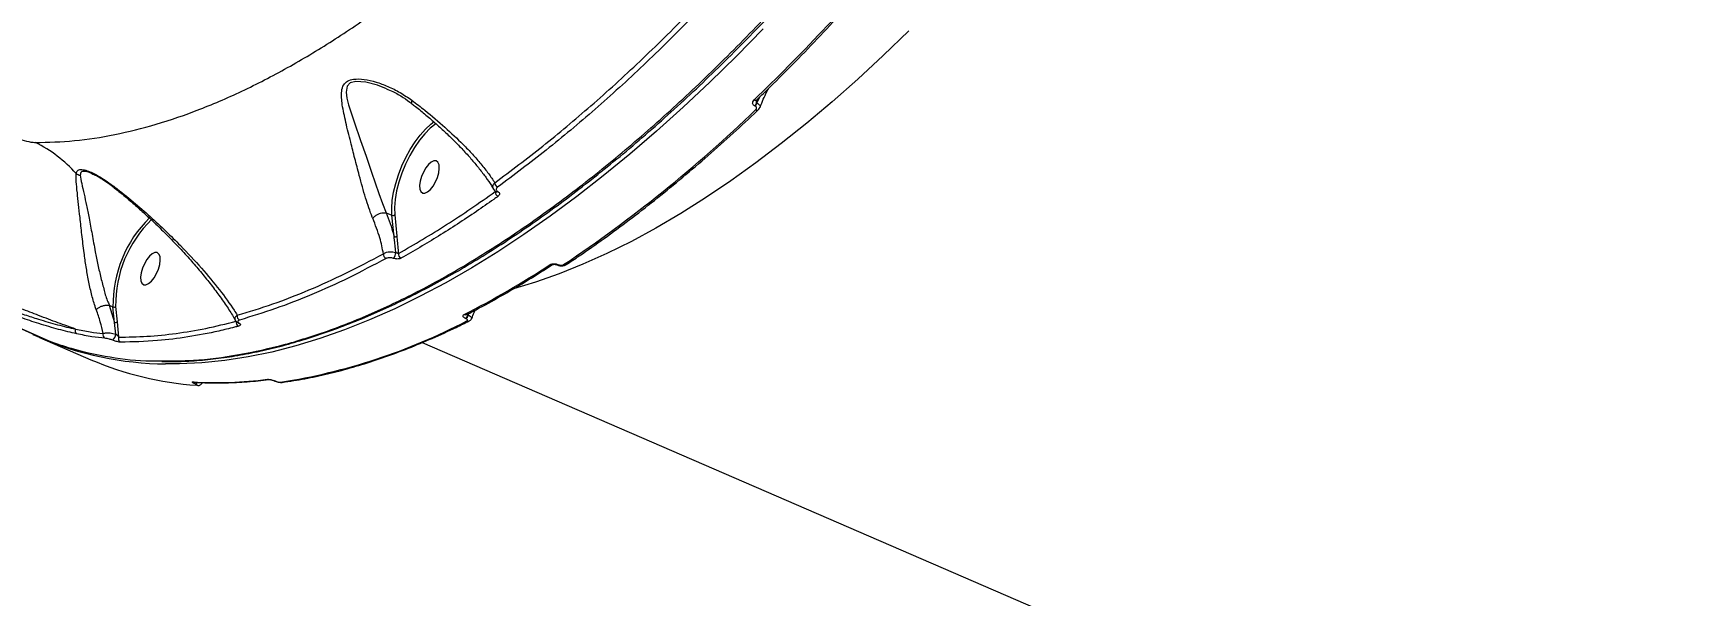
# Model space of a CAD drawing. Header units: millimetres. Extents: x -6523 to 7556, y -5559 to 6101.
# Drawn here: x 1712.4 to 2136.1, y -2304.3 to -2159.2 of the extents above; entities that cross this region are included whole.
import ezdxf

# ---------------------------------------------------------------- set-up
doc = ezdxf.new("R2010")
doc.units = ezdxf.units.MM
for name, color, linetype in [('DIKOM_ОБЪЕКТ', 7, 'Continuous'), ('DIKOM_РАЗМЕР_ЗОНА', 7, 'Continuous'), ('DIKOM_РАЗМЕР_ОБЪЕКТА', 7, 'Continuous')]:
    doc.layers.add(name, color=color, linetype=linetype)
doc.styles.add('style1', font='arial.ttf', dxfattribs={"width": 0.8})
doc.dimstyles.new('1-50', dxfattribs={"dimtxt": 300, "dimasz": 200, "dimexe": 100, "dimexo": 0, "dimgap": 100, "dimtad": 1, "dimtxsty": 'style1', "dimcen": 200, "dimclrd": 7, "dimclre": 7, "dimclrt": 7, "dimadec": 1, "dimazin": 2, "dimtfac": 1, "dimtmove": 0, "dimatfit": 2, "dimfxl": 0, "dimlwd": 25, "dimlwe": 18, "dimarcsym": 0})

# ---------------------------------------------------------------- blocks, each defined once
blk = doc.blocks.new('*D10')
at = {"layer": 'Defpoints', "color": 0, "transparency": 16777216}
for p in [(-1823.23, 4314.24), (3842.01, -3170.82), (6537.88, -3170.82)]:
    blk.add_point(p, dxfattribs=at)
at = {"layer": 'DIKOM_РАЗМЕР_ОБЪЕКТА', "color": 7, "lineweight": 18, "transparency": 16777216}
for p, q in [((-1823.23, 4314.24), (6637.88, 4314.24)), ((3842.01, -3170.82), (6637.88, -3170.82))]:
    blk.add_line(p, q, dxfattribs=at)
at = {"layer": 'DIKOM_РАЗМЕР_ОБЪЕКТА', "color": 7, "lineweight": 25, "transparency": 16777216}
blk.add_line((6537.88, 3914.24), (6537.88, -2770.82), dxfattribs=at)
at = {"layer": 'DIKOM_РАЗМЕР_ОБЪЕКТА', "color": 7, "transparency": 16777216}
for points in [[(6471.22, 3914.24), (6604.55, 3914.24), (6537.88, 4314.24)], [(6471.22, -2770.82), (6604.55, -2770.82), (6537.88, -3170.82)]]:
    blk.add_solid(points, dxfattribs=at)
at = {"layer": 'DIKOM_РАЗМЕР_ОБЪЕКТА', "color": 7, "transparency": 16777216, "insert": (6304.71, 207.11), "char_height": 300, "attachment_point": 5, "rotation": 90, "style": 'style1'}
blk.add_mtext('7500', dxfattribs=at)
blk = doc.blocks.new('*D11')
at = {"layer": 'Defpoints', "color": 0, "transparency": 16777216}
for p in [(-5022.71, -299.32), (4115.33, -1753.09), (4115.33, -4391.39)]:
    blk.add_point(p, dxfattribs=at)
at = {"layer": 'DIKOM_РАЗМЕР_ОБЪЕКТА', "color": 7, "lineweight": 18, "transparency": 16777216}
for p, q in [((-5022.71, -299.32), (-5022.71, -4491.39)), ((4115.33, -1753.09), (4115.33, -4491.39))]:
    blk.add_line(p, q, dxfattribs=at)
at = {"layer": 'DIKOM_РАЗМЕР_ОБЪЕКТА', "color": 7, "lineweight": 25, "transparency": 16777216}
blk.add_line((-4622.71, -4391.39), (3715.33, -4391.39), dxfattribs=at)
at = {"layer": 'DIKOM_РАЗМЕР_ОБЪЕКТА', "color": 7, "transparency": 16777216}
for points in [[(-4622.71, -4324.73), (-4622.71, -4458.06), (-5022.71, -4391.39)], [(3715.33, -4324.73), (3715.33, -4458.06), (4115.33, -4391.39)]]:
    blk.add_solid(points, dxfattribs=at)
at = {"layer": 'DIKOM_РАЗМЕР_ОБЪЕКТА', "color": 7, "transparency": 16777216, "insert": (-175.12, -4158.22), "char_height": 300, "attachment_point": 5, "style": 'style1'}
blk.add_mtext('9150', dxfattribs=at)
blk = doc.blocks.new('*D12')
at = {"layer": 'Defpoints', "color": 0, "transparency": 16777216}
for p in [(-6522.71, -395.62), (6102.86, -1877.31), (6102.86, -5458.89)]:
    blk.add_point(p, dxfattribs=at)
at = {"layer": 'DIKOM_РАЗМЕР_ЗОНА', "color": 7, "lineweight": 18, "transparency": 16777216}
for p, q in [((-6522.71, -395.62), (-6522.71, -5558.89)), ((6102.86, -1877.31), (6102.86, -5558.89))]:
    blk.add_line(p, q, dxfattribs=at)
at = {"layer": 'DIKOM_РАЗМЕР_ЗОНА', "color": 7, "lineweight": 25, "transparency": 16777216}
blk.add_line((-6122.71, -5458.89), (5702.86, -5458.89), dxfattribs=at)
at = {"layer": 'DIKOM_РАЗМЕР_ЗОНА', "color": 7, "transparency": 16777216}
for points in [[(-6122.71, -5392.23), (-6122.71, -5525.56), (-6522.71, -5458.89)], [(5702.86, -5392.23), (5702.86, -5525.56), (6102.86, -5458.89)]]:
    blk.add_solid(points, dxfattribs=at)
at = {"layer": 'DIKOM_РАЗМЕР_ЗОНА', "color": 7, "transparency": 16777216, "insert": (78.38, -5225.72), "char_height": 300, "attachment_point": 5, "style": 'style1'}
blk.add_mtext('12600', dxfattribs=at)
blk = doc.blocks.new('*D13')
at = {"layer": 'Defpoints', "color": 0, "transparency": 16777216}
for p in [(-2358.18, 6101.03), (4341.71, -4605.15), (7455.88, -4605.15)]:
    blk.add_point(p, dxfattribs=at)
at = {"layer": 'DIKOM_РАЗМЕР_ЗОНА', "color": 7, "lineweight": 18, "transparency": 16777216}
for p, q in [((-2358.18, 6101.03), (7555.88, 6101.03)), ((4341.71, -4605.15), (7555.88, -4605.15))]:
    blk.add_line(p, q, dxfattribs=at)
at = {"layer": 'DIKOM_РАЗМЕР_ЗОНА', "color": 7, "lineweight": 25, "transparency": 16777216}
blk.add_line((7455.88, 5701.03), (7455.88, -4205.15), dxfattribs=at)
at = {"layer": 'DIKOM_РАЗМЕР_ЗОНА', "color": 7, "transparency": 16777216}
for points in [[(7389.22, 5701.03), (7522.55, 5701.03), (7455.88, 6101.03)], [(7389.22, -4205.15), (7522.55, -4205.15), (7455.88, -4605.15)]]:
    blk.add_solid(points, dxfattribs=at)
at = {"layer": 'DIKOM_РАЗМЕР_ЗОНА', "color": 7, "transparency": 16777216, "insert": (7222.71, 375.61), "char_height": 300, "attachment_point": 5, "rotation": 90, "style": 'style1'}
blk.add_mtext('10700', dxfattribs=at)

msp = doc.modelspace()

# ---------------------------------------------------------------- linework, layer by layer
at = {"layer": 'DIKOM_ОБЪЕКТ', "color": 7, "linetype": 'Continuous', "lineweight": 15}
for p, q in [((1899.403, -2176.095), (1898.993, -2177.286)), ((1898.993, -2177.286), (1899.079, -2177.322)), ((1899.079, -2177.322), (1899.843, -2175.668)), ((1898.626, -2178.074), (1898.541, -2178.037)), ((1831.609, -2200.159), (1831.421, -2199.81)), ((1803.506, -2205.612), (1803.509, -2205.613)), ((1803.509, -2205.613), (1804.981, -2206.25)), ((1805.527, -2211.785), (1804.981, -2206.25)), ((1805.674, -2206.122), (1806.22, -2211.657)), ((1847.523, -2219.04), (1847.569, -2219.06)), ((1847.812, -2218.983), (1847.858, -2219.002)), ((1732.077, -2229.488), (1732.08, -2229.489)), ((1732.08, -2229.489), (1733.044, -2229.907)), ((1732.08, -2229.489), (1733.436, -2233.88)), ((1733.436, -2233.88), (1733.044, -2229.907)), ((1733.736, -2229.778), (1734.129, -2233.752)), ((1824.709, -2231.623), (1824.587, -2231.98)), ((1824.587, -2231.98), (1824.653, -2232.009)), ((1824.653, -2232.009), (1824.902, -2231.523)), ((1712.397, -2236.977), (1715.679, -2238.375)), ((1733.776, -2236.923), (1733.436, -2233.88)), ((1734.129, -2233.752), (1734.498, -2237.705)), ((1765.325, -2234.028), (1765.311, -2234.02)), ((1824.022, -2232.894), (1823.956, -2232.866)), ((1714.095, -2237.771), (1727.349, -2243.512)), ((1716.5, -2238.683), (1716.542, -2238.7)), ((1812.751, -2239.087), (2081.643, -2355.538)), ((1753.944, -2249.333), (1753.945, -2249.333)), ((1774.741, -2248.998), (1774.807, -2249.027)), ((1774.856, -2249.012), (1774.922, -2249.041)), ((1754.268, -2249.779), (1754.222, -2249.76))]:
    msp.add_line(p, q, dxfattribs=at)
at = {"layer": 'DIKOM_ОБЪЕКТ', "color": 7, "linetype": 'Continuous', "lineweight": 15, "flags": 128}
for points in [[(1898.353, -2176.495), (1901.664, -2173.282), (1904.972, -2170.007), (1908.279, -2166.672), (1911.582, -2163.276), (1914.881, -2159.82), (1918.176, -2156.305), (1921.465, -2152.732), (1924.749, -2149.101)], [(1900.709, -2158.171), (1893.842, -2165.171), (1886.964, -2171.907), (1880.082, -2178.374), (1873.2, -2184.567), (1866.325, -2190.48), (1859.462, -2196.107), (1852.617, -2201.446), (1845.796, -2206.49), (1839.005, -2211.237), (1832.249, -2215.68), (1825.534, -2219.818), (1818.867, -2223.647), (1812.251, -2227.162), (1805.693, -2230.362), (1799.199, -2233.244), (1792.773, -2235.805), (1786.422, -2238.043), (1780.151, -2239.956), (1773.965, -2241.542), (1767.868, -2242.801), (1761.867, -2243.731), (1755.966, -2244.331), (1750.171, -2244.602), (1746.615, -2244.603)], [(1938.212, -2158.686), (1931.636, -2165.059), (1925.057, -2171.159), (1918.48, -2176.982), (1911.912, -2182.523), (1905.359, -2187.774), (1898.827, -2192.733), (1892.323, -2197.394), (1885.851, -2201.753), (1879.419, -2205.806), (1873.032, -2209.549), (1866.696, -2212.978), (1860.417, -2216.091), (1854.201, -2218.885), (1848.054, -2221.356), (1841.981, -2223.503), (1836.325, -2225.23)], [(1803.541, -2173.608), (1801.219, -2172.682), (1798.252, -2171.895), (1795.626, -2171.714), (1794.243, -2172.099), (1793.43, -2172.952), (1793.16, -2174.476), (1793.356, -2176.076), (1793.783, -2177.785), (1795.203, -2182.183), (1796.902, -2186.977), (1798.286, -2190.966), (1799.698, -2195.113), (1800.639, -2197.89), (1801.589, -2200.634), (1802.535, -2203.22), (1803.506, -2205.611), (1803.506, -2205.612), (1803.506, -2205.612)], [(1804.981, -2206.25), (1804.921, -2204.426), (1805.062, -2202.423), (1805.403, -2200.286), (1805.936, -2198.059), (1806.648, -2195.793), (1807.525, -2193.534), (1808.547, -2191.333), (1809.693, -2189.238), (1810.937, -2187.294), (1812.253, -2185.542), (1813.612, -2184.022), (1814.984, -2182.766), (1815.884, -2182.093)], [(1816.371, -2182.617), (1816.253, -2182.695), (1814.856, -2183.793), (1813.454, -2185.195), (1812.081, -2186.867), (1810.769, -2188.769), (1809.552, -2190.854), (1808.457, -2193.073), (1807.512, -2195.371), (1806.739, -2197.693), (1806.157, -2199.984), (1805.781, -2202.187), (1805.618, -2204.249), (1805.674, -2206.122)], [(1816.396, -2192.226), (1815.806, -2192.198), (1815.122, -2192.509), (1814.399, -2193.132), (1813.697, -2194.018), (1813.071, -2195.095), (1812.573, -2196.275), (1812.243, -2197.462), (1812.108, -2198.562), (1812.178, -2199.483), (1812.449, -2200.153), (1812.897, -2200.516), (1813.487, -2200.543), (1814.171, -2200.233), (1814.894, -2199.609), (1815.596, -2198.724), (1816.222, -2197.647), (1816.72, -2196.467), (1817.05, -2195.28), (1817.185, -2194.18), (1817.114, -2193.259), (1816.844, -2192.589), (1816.396, -2192.226)], [(1744.459, -2215.882), (1743.868, -2215.855), (1743.184, -2216.166), (1742.462, -2216.789), (1741.759, -2217.675), (1741.134, -2218.752), (1740.636, -2219.931), (1740.306, -2221.119), (1740.171, -2222.218), (1740.241, -2223.14), (1740.512, -2223.81), (1740.96, -2224.173), (1741.55, -2224.2), (1742.234, -2223.89), (1742.957, -2223.266), (1743.659, -2222.38), (1744.285, -2221.304), (1744.783, -2220.124), (1745.113, -2218.936), (1745.248, -2217.837), (1745.177, -2216.915), (1744.907, -2216.246), (1744.459, -2215.882)], [(1715.679, -2238.375), (1698.382, -2230.665)], [(1699.203, -2230.974), (1716.5, -2238.683)], [(1715.807, -2238.382), (1715.767, -2238.387), (1715.679, -2238.375)], [(1715.712, -2238.388), (1715.867, -2238.433), (1715.958, -2238.448)], [(1753.942, -2249.333), (1753.84, -2249.32), (1753.673, -2249.268)], [(1774.739, -2248.997), (1774.783, -2249.011), (1774.856, -2249.012)], [(1774.81, -2249.028), (1774.849, -2249.039), (1774.922, -2249.041)], [(1754.903, -2250.17), (1754.797, -2250.156), (1754.638, -2250.106)]]:
    msp.add_lwpolyline(points, dxfattribs=at)
at = {"layer": 'DIKOM_ОБЪЕКТ', "color": 7, "linetype": 'Continuous', "lineweight": 15}
for centre, radius, start, end in [((1898.662, -2175.948), 0.628, 240.54324, 306.09523), ((1897.146, -2176.686), 1.942, 315.91897, 342.00922), ((1897.227, -2176.72), 1.947, 315.95299, 341.9752), ((1647.492, -1918.296), 362.11, 303.85947, 313.93695), ((1899.057, -2178.532), 0.606, 239.2175, 307.4989), ((1697.217, -2219.119), 35.391, 41.92631, 63.4016), ((1725.113, -2193.351), 2.636, 233.57081, 259.32357), ((1832.762, -2197.837), 1.274, 180.04058, 245.08839), ((1832.868, -2200.213), 1.26, 177.55426, 245.24121), ((1832.053, -2199.786), 0.437, 245.28291, 301.66755), ((1764.606, -2229.42), 31.566, 134.55316, 180.88391), ((1805.229, -2205.659), 0.642, 247.17846, 313.79885), ((1764.19, -2229.258), 30.458, 134.05389, 180.97984), ((1805.776, -2211.194), 0.641, 247.16318, 313.81413), ((1803.966, -2216.314), 1.199, 174.35143, 244.19276), ((1803.348, -2215.727), 2.625, 321.15794, 357.66774), ((1807.824, -2216.267), 1.199, 172.60665, 244.39877), ((1711.815, -2014.412), 244.518, 297.19655, 303.21038), ((1846.048, -2218.378), 0.686, 243.4538, 300.62514), ((1847.615, -2218.745), 0.308, 252.29237, 309.6946), ((1847.66, -2218.764), 0.309, 252.84264, 309.74086), ((1849.551, -2218.379), 0.688, 243.52346, 300.75098), ((1733.292, -2229.315), 0.641, 247.17503, 313.80227), ((1766.189, -2232.288), 1.113, 167.48616, 243.18432), ((1823.878, -2231.247), 0.719, 244.68157, 295.62778), ((1823.036, -2231.543), 1.611, 304.82074, 344.27327), ((1823.104, -2231.573), 1.609, 304.78896, 344.29048), ((1724.317, -2236.029), 1.021, 156.25655, 232.47338), ((1731.467, -2237.072), 1.035, 160.66701, 240.57012), ((1731.413, -2236.747), 2.369, 312.15445, 355.75684), ((1733.685, -2233.288), 0.642, 247.22376, 313.75354), ((1765.896, -2233.883), 1.109, 164.97861, 243.19818), ((1765.495, -2233.683), 0.384, 243.70281, 277.21029), ((1752.185, -2095.246), 155.943, 278.87151, 297.53544), ((1824.584, -2232.868), 0.724, 244.88884, 295.42051), ((1747.471, -2159.71), 84.897, 246.85009, 269.42214), ((1716.889, -2237.762), 1, 246.53088, 249.70003), ((1735.475, -2238.067), 1.042, 159.67595, 242.63644), ((1760.381, -2166.579), 83.724, 246.76297, 266.06664), ((1759.583, -2146.886), 102.553, 266.69653, 277.4322), ((1754.104, -2249.05), 0.72, 279.45767, 332.70609), ((1754.146, -2249.06), 0.73, 279.58488, 333.75189), ((1773.161, -2247.866), 0.777, 246.20388, 277.36922), ((1776.549, -2248.604), 0.785, 246.34032, 277.56415)]:
    msp.add_arc(centre, radius, start, end, dxfattribs=at)
for points, knots in [([(1745.373, -2243.785), (1748.161, -2243.799), (1754.68, -2243.83), (1765.414, -2242.403), (1777.453, -2239.729), (1789.72, -2235.794), (1802.15, -2230.691), (1814.698, -2224.474), (1827.567, -2217.045), (1840.726, -2208.376), (1854.135, -2198.469), (1867.499, -2187.541), (1880.772, -2175.654), (1893.914, -2162.89), (1907.139, -2149.04), (1920.402, -2134.105), (1933.658, -2118.114), (1946.463, -2101.613), (1958.786, -2084.711), (1970.612, -2067.518), (1982.283, -2049.551), (1993.753, -2030.838), (2004.981, -2011.422), (2015.869, -1991.459), (2026.375, -1971), (2036.467, -1950.107), (2046.171, -1928.707), (2055.436, -1906.854), (2064.217, -1884.615), (2072.323, -1862.479), (2079.74, -1840.521), (2086.473, -1818.806), (2092.63, -1796.984), (2098.168, -1775.124), (2103.036, -1753.312), (2106.938, -1733.276), (2108.948, -1720.684), (2109.837, -1715.116)], [0, 0, 0, 0, 0.0220395, 0.0515326, 0.0810497, 0.1105429, 0.1392036, 0.1678862, 0.1965469, 0.2260401, 0.2555572, 0.2850503, 0.3137108, 0.3423936, 0.3710543, 0.4005475, 0.4300646, 0.4595577, 0.4871865, 0.5148349, 0.5424636, 0.5708351, 0.5992283, 0.6276, 0.6562607, 0.6849435, 0.7136044, 0.7430974, 0.7726148, 0.8021078, 0.8307687, 0.8594514, 0.8881122, 0.9176053, 0.9471224, 0.9766157, 1, 1, 1, 1]), ([(1745.64, -2243.961), (1746.835, -2243.98), (1749.815, -2244.025), (1754.691, -2243.76), (1760.253, -2243.209), (1765.914, -2242.35), (1771.668, -2241.198), (1777.521, -2239.748), (1783.473, -2238), (1789.521, -2235.953), (1795.643, -2233.616), (1801.816, -2230.997), (1808.021, -2228.103), (1814.254, -2224.936), (1820.519, -2221.497), (1826.818, -2217.784), (1833.152, -2213.797), (1839.523, -2209.535), (1845.933, -2204.998), (1852.384, -2200.183), (1858.878, -2195.089), (1865.414, -2189.715), (1871.977, -2184.075), (1878.539, -2178.192), (1885.076, -2172.085), (1891.58, -2165.765), (1898.053, -2159.228), (1904.501, -2152.473), (1910.923, -2145.497), (1917.323, -2138.298), (1923.702, -2130.876), (1930.061, -2123.227), (1936.404, -2115.35), (1942.73, -2107.24), (1949.03, -2098.913), (1955.275, -2090.406), (1961.441, -2081.746), (1967.521, -2072.95), (1973.52, -2064.009), (1979.439, -2054.922), (1985.278, -2045.691), (1991.037, -2036.313), (1996.717, -2026.79), (2002.316, -2017.123), (2007.835, -2007.311), (2013.274, -1997.352), (2018.628, -1987.258), (2023.881, -1977.056), (2029.017, -1966.777), (2034.026, -1956.443), (2038.905, -1946.057), (2043.656, -1935.619), (2048.279, -1925.128), (2052.774, -1914.585), (2057.14, -1903.99), (2061.378, -1893.343), (2065.488, -1882.645), (2069.469, -1871.895), (2073.319, -1861.098), (2077.03, -1850.279), (2080.59, -1839.471), (2083.988, -1828.704), (2087.223, -1817.985), (2090.295, -1807.313), (2093.205, -1796.688), (2095.953, -1786.109), (2098.539, -1775.577), (2100.963, -1765.092), (2103.223, -1754.655), (2105.323, -1744.265), (2107.254, -1733.927), (2108.915, -1724.357), (2109.851, -1718.282), (2110.265, -1715.598)], [0, 0, 0, 0, 0.0094078, 0.0234759, 0.0375498, 0.05164, 0.065762, 0.0799313, 0.0941629, 0.1084719, 0.1228261, 0.1371271, 0.1513573, 0.1655336, 0.1796719, 0.1937881, 0.2078978, 0.2220155, 0.2361534, 0.2503267, 0.2645522, 0.2788451, 0.2932014, 0.3075358, 0.321785, 0.3359737, 0.3501178, 0.3642337, 0.3783369, 0.3924444, 0.406567, 0.4207203, 0.4349202, 0.4491831, 0.4635204, 0.4778593, 0.4920989, 0.5062929, 0.5204524, 0.5345892, 0.5487143, 0.5628397, 0.5769744, 0.5911282, 0.6053128, 0.6195396, 0.63382, 0.6481186, 0.6623743, 0.6765814, 0.690751, 0.7048946, 0.7190236, 0.7331495, 0.7472823, 0.7614308, 0.7756069, 0.7898213, 0.8040857, 0.8183882, 0.8326644, 0.8468851, 0.8610658, 0.8752171, 0.8893513, 0.9034788, 0.9176113, 0.9317564, 0.9459255, 0.9601292, 0.9743798, 0.9886797, 1, 1, 1, 1]), ([(1713.062, -2187.474), (1716.387, -2187.39), (1723.039, -2187.223), (1733.453, -2185.584), (1744.25, -2182.911), (1755.442, -2179.064), (1766.99, -2174.055), (1778.642, -2167.989), (1790.356, -2160.912), (1802.087, -2152.891), (1814.026, -2143.795), (1826.141, -2133.611), (1838.392, -2122.347), (1850.512, -2110.248), (1862.462, -2097.376), (1874.208, -2083.806), (1885.939, -2069.321), (1897.61, -2053.931), (1909.179, -2037.671), (1920.399, -2020.886), (1931.237, -2003.647), (1941.672, -1986.03), (1951.867, -1967.758), (1961.775, -1948.867), (1971.354, -1929.41), (1980.4, -1909.796), (1988.893, -1890.094), (1996.828, -1870.374), (2004.323, -1850.334), (2011.333, -1830.03), (2017.824, -1809.525), (2023.234, -1790.689), (2027.743, -1773.542), (2030.151, -1763.264), (2031.356, -1758.12)], [0, 0, 0, 0, 0.0311783, 0.062381, 0.0935595, 0.1256442, 0.1577551, 0.18984, 0.2210203, 0.2522245, 0.2834047, 0.31549, 0.3476011, 0.3796862, 0.4108893, 0.4421161, 0.473319, 0.5054258, 0.5375587, 0.5696653, 0.6009195, 0.6321981, 0.6634523, 0.6956102, 0.7277941, 0.7599519, 0.7912843, 0.8226405, 0.8539731, 0.8862091, 0.9184713, 0.9507073, 0.9753306, 1, 1, 1, 1]), ([(1899.032, -2176.456), (1900.173, -2175.352), (1903.484, -2172.15), (1908.959, -2166.669), (1915.448, -2159.936), (1920.934, -2154.045), (1924.25, -2150.367), (1925.416, -2149.074)], [0, 0, 0, 0, 0.1293333, 0.3751385, 0.6209371, 0.8667244, 1, 1, 1, 1]), ([(1831.488, -2197.838), (1835.607, -2194.757), (1843.844, -2188.594), (1856.33, -2178.086), (1868.885, -2166.734), (1877.272, -2158.364), (1881.466, -2154.178)], [0, 0, 0, 0, 0.2485957, 0.4971906, 0.7485945, 1, 1, 1, 1]), ([(1882.318, -2155.232), (1878.162, -2159.38), (1869.849, -2167.678), (1857.313, -2179.03), (1844.75, -2189.62), (1836.4, -2195.868), (1832.226, -2198.992)], [0, 0, 0, 0, 0.2485954, 0.4971904, 0.7485962, 1, 1, 1, 1]), ([(1800.027, -2207.014), (1799.989, -2206.922), (1799.644, -2206.091), (1799.017, -2204.389), (1798.167, -2201.736), (1797.344, -2198.893), (1796.414, -2195.461), (1795.395, -2191.563), (1794.229, -2186.951), (1793.04, -2182.258), (1792.258, -2178.514), (1791.938, -2175.892), (1791.95, -2174.127), (1792.364, -2172.616), (1793.444, -2171.551), (1795.269, -2171.001), (1797.853, -2171.113), (1800.869, -2171.807), (1803.998, -2172.974), (1807.139, -2174.516), (1809.135, -2175.899), (1810.132, -2176.591)], [0, 0, 0, 0, 0.0056311, 0.0508119, 0.0960132, 0.1438707, 0.1917636, 0.2633129, 0.3349758, 0.4270901, 0.5191832, 0.5590193, 0.5987821, 0.6438187, 0.6799286, 0.7160704, 0.7691233, 0.8237218, 0.8784571, 0.9392308, 1, 1, 1, 1]), ([(1899.875, -2178.386), (1899.949, -2178.19), (1900.534, -2176.652), (1901.301, -2174.989), (1902.07, -2173.582), (1902.16, -2173.418)], [0, 0, 0, 0, 0.1138868, 0.8968106, 1, 1, 1, 1]), ([(1803.542, -2173.606), (1804.085, -2173.839), (1805.58, -2174.481), (1807.812, -2175.732), (1809.396, -2176.899), (1810.132, -2177.441)], [0, 0, 0, 0, 0.23391, 0.6438657, 1, 1, 1, 1]), ([(1810.132, -2176.591), (1810.121, -2176.624), (1810.041, -2176.855), (1809.993, -2177.194), (1810.027, -2177.449), (1810.126, -2177.47), (1810.13, -2177.471)], [0, 0, 0, 0, 0.07770349, 0.53737312, 0.98191518, 1, 1, 1, 1]), ([(1810.123, -2177.481), (1810.42, -2177.71), (1811.669, -2178.671), (1813.756, -2180.399), (1816.387, -2182.667), (1818.907, -2184.977), (1821.307, -2187.314), (1823.563, -2189.656), (1825.645, -2191.98), (1827.539, -2194.264), (1829.201, -2196.471), (1830.419, -2198.233), (1830.982, -2199.201), (1831.163, -2199.513)], [0, 0, 0, 0, 0.029399, 0.1233108, 0.2196175, 0.3184207, 0.4196656, 0.5230983, 0.6282484, 0.7345348, 0.8420359, 0.9491886, 1, 1, 1, 1]), ([(1810.132, -2176.591), (1811.245, -2177.443), (1814.276, -2179.766), (1818.775, -2183.591), (1822.785, -2187.382), (1825.782, -2190.524), (1827.989, -2193.054), (1829.935, -2195.514), (1830.97, -2197.063), (1831.488, -2197.838)], [0, 0, 0, 0, 0.1128044, 0.3073792, 0.506237, 0.628035, 0.7498339, 0.8749187, 1, 1, 1, 1]), ([(1898.541, -2178.037), (1898.486, -2178.01), (1898.293, -2177.916), (1898.06, -2177.686), (1897.939, -2177.333), (1898.001, -2176.911), (1898.229, -2176.642), (1898.353, -2176.495)], [0, 0, 0, 0, 0.079579, 0.2756799, 0.4707128, 0.7105742, 1, 1, 1, 1]), ([(1898.952, -2176.558), (1898.921, -2176.657), (1898.864, -2176.833), (1898.855, -2177.048), (1898.889, -2177.18), (1898.931, -2177.25), (1898.975, -2177.275), (1898.993, -2177.286)], [0, 0, 0, 0, 0.3818938, 0.6808381, 0.8045725, 0.917798, 1, 1, 1, 1]), ([(1898.957, -2176.542), (1898.954, -2176.544), (1898.949, -2176.547), (1899.013, -2176.483), (1899.044, -2176.452)], [0, 0, 0, 0, 0.5108494, 1, 1, 1, 1]), ([(1899.079, -2177.322), (1899.152, -2177.36), (1899.393, -2177.483), (1899.705, -2177.728), (1899.898, -2178.049), (1899.946, -2178.279), (1899.865, -2178.375), (1899.861, -2178.38)], [0, 0, 0, 0, 0.1224301, 0.4032841, 0.6724219, 0.9838729, 1, 1, 1, 1]), ([(1849.902, -2218.97), (1851.026, -2218.221), (1854.286, -2216.049), (1859.705, -2212.248), (1866.165, -2207.481), (1872.645, -2202.447), (1879.141, -2197.155), (1885.648, -2191.608), (1892.046, -2185.912), (1896.64, -2181.657), (1899.061, -2179.359), (1899.426, -2179.013)], [0, 0, 0, 0, 0.0688547, 0.1997294, 0.3306033, 0.4614726, 0.5923364, 0.723195, 0.8540458, 0.9780014, 1, 1, 1, 1]), ([(1898.748, -2179.053), (1898.831, -2178.955), (1898.977, -2178.783), (1899.014, -2178.514), (1898.935, -2178.295), (1898.786, -2178.151), (1898.663, -2178.092), (1898.626, -2178.074)], [0, 0, 0, 0, 0.3025585, 0.53462, 0.7254362, 0.917103, 1, 1, 1, 1]), ([(1899.413, -2179.003), (1899.475, -2178.951), (1899.673, -2178.782), (1899.778, -2178.543), (1899.851, -2178.377)], [0, 0, 0, 0, 0.308283, 1, 1, 1, 1]), ([(1701.04, -2183.419), (1701.947, -2183.86), (1703.747, -2184.735), (1706.756, -2185.934), (1709.568, -2186.861), (1711.757, -2187.387), (1712.678, -2187.448), (1713.062, -2187.474)], [0, 0, 0, 0, 0.2180187, 0.4332389, 0.6437851, 0.8514294, 1, 1, 1, 1]), ([(1723.547, -2195.472), (1723.662, -2195.126), (1723.862, -2194.528), (1724.956, -2194.366), (1726.3, -2194.689), (1727.745, -2195.287), (1729.947, -2196.408), (1731.691, -2197.643), (1732.956, -2198.54)], [0, 0, 0, 0, 0.1914585, 0.331243, 0.470485, 0.5823792, 0.6969345, 1, 1, 1, 1]), ([(1728.742, -2230.607), (1728.631, -2230.295), (1728.18, -2229.029), (1727.479, -2226.547), (1726.723, -2223.104), (1726.104, -2219.523), (1725.533, -2215.514), (1725.017, -2211.191), (1724.57, -2206.996), (1724.177, -2203.396), (1723.848, -2200.279), (1723.495, -2197.479), (1723.53, -2196.14), (1723.547, -2195.472)], [0, 0, 0, 0, 0.0275935, 0.1121784, 0.1968237, 0.2807381, 0.3647034, 0.4782466, 0.5919054, 0.6886531, 0.7854223, 0.8928623, 1, 1, 1, 1]), ([(1727.681, -2195.557), (1727.443, -2195.451), (1726.694, -2195.116), (1725.615, -2194.853), (1724.682, -2195.014), (1724.646, -2195.598), (1724.624, -2195.941)], [0, 0, 0, 0, 0.1202611, 0.3788052, 0.6357586, 1, 1, 1, 1]), ([(1724.624, -2195.941), (1724.719, -2196.609), (1724.909, -2197.947), (1725.593, -2200.666), (1726.223, -2203.664), (1726.911, -2207.114), (1727.645, -2211.115), (1728.402, -2215.221), (1729.164, -2219.03), (1729.892, -2222.402), (1730.823, -2225.676), (1731.333, -2227.951), (1732.077, -2229.229), (1732.077, -2229.488), (1732.077, -2229.488)], [0, 0, 0, 0, 0.1075153, 0.215375, 0.3137346, 0.4120623, 0.5267852, 0.6413708, 0.7248305, 0.8082239, 0.8909009, 0.973493, 0.9999919, 1, 1, 1, 1]), ([(1727.561, -2195.486), (1727.769, -2195.57), (1728.314, -2195.793), (1729.386, -2196.363), (1730.763, -2197.212), (1732.029, -2198.083), (1732.807, -2198.714), (1733.066, -2198.925)], [0, 0, 0, 0, 0.1293298, 0.3396691, 0.5800212, 0.8599021, 1, 1, 1, 1]), ([(1732.956, -2198.54), (1733.137, -2198.679), (1734.978, -2200.095), (1738.329, -2202.801), (1742.72, -2206.617), (1746.753, -2210.374), (1751.248, -2214.835), (1755.986, -2219.931), (1760.606, -2225.517), (1763.483, -2229.503), (1764.826, -2231.614), (1765.102, -2232.047)], [0, 0, 0, 0, 0.0115193, 0.1169971, 0.2229822, 0.3292424, 0.435103, 0.6083265, 0.7820044, 0.9552835, 1, 1, 1, 1]), ([(1732.956, -2198.54), (1732.956, -2198.561), (1732.954, -2198.712), (1732.975, -2198.877), (1733.086, -2198.901), (1733.104, -2198.906)], [0, 0, 0, 0, 0.119373, 0.8535797, 1, 1, 1, 1]), ([(1831.196, -2199.495), (1831.134, -2199.388), (1830.966, -2199.095), (1831.016, -2198.544), (1831.249, -2198.098), (1831.455, -2197.874), (1831.488, -2197.838)], [0, 0, 0, 0, 0.2034844, 0.5537815, 0.927508, 1, 1, 1, 1]), ([(1733.095, -2198.918), (1733.896, -2199.555), (1735.648, -2200.951), (1738.254, -2203.167), (1741.013, -2205.62), (1743.856, -2208.271), (1746.75, -2211.093), (1749.613, -2214.035), (1752.378, -2217.032), (1755.02, -2220.064), (1757.521, -2223.115), (1759.875, -2226.175), (1761.998, -2229.162), (1763.599, -2231.584), (1764.379, -2232.942), (1764.638, -2233.393)], [0, 0, 0, 0, 0.0517188, 0.1132473, 0.1792695, 0.2508232, 0.3297716, 0.4118863, 0.4967252, 0.5843043, 0.6742937, 0.7669387, 0.8615209, 0.9539678, 1, 1, 1, 1]), ([(1806.635, -2216.112), (1810.756, -2213.72), (1819.01, -2208.93), (1827.406, -2203.086), (1831.609, -2200.159)], [0, 0, 0, 0, 0.4992716, 1, 1, 1, 1]), ([(1832.34, -2201.357), (1831.968, -2201.622), (1830.108, -2202.949), (1824.978, -2206.509), (1816.975, -2211.757), (1810.531, -2215.483), (1807.306, -2217.348)], [0, 0, 0, 0, 0.04414113, 0.22072142, 0.61001683, 1, 1, 1, 1]), ([(1831.212, -2199.517), (1831.249, -2199.59), (1831.38, -2199.849), (1831.629, -2200.068), (1831.853, -2200.166), (1831.875, -2200.176)], [0, 0, 0, 0, 0.2644207, 0.929463, 1, 1, 1, 1]), ([(1831.609, -2200.159), (1831.676, -2200.168), (1831.791, -2200.183), (1831.834, -2200.167), (1831.852, -2200.16)], [0, 0, 0, 0, 0.57638, 1, 1, 1, 1]), ([(1832.226, -2198.992), (1832.103, -2199.106), (1831.886, -2199.305), (1831.846, -2199.639), (1831.965, -2199.928), (1832.176, -2200.081), (1832.282, -2200.158)], [0, 0, 0, 0, 0.3292605, 0.5798198, 0.7885819, 1, 1, 1, 1]), ([(1831.865, -2200.181), (1831.869, -2200.182), (1831.892, -2200.195), (1831.9, -2200.206), (1831.893, -2200.198), (1831.892, -2200.197)], [0, 0, 0, 0, 0.1319667, 0.8715976, 1, 1, 1, 1]), ([(1832.282, -2200.158), (1832.393, -2200.239), (1832.612, -2200.399), (1832.733, -2200.705), (1832.68, -2201.026), (1832.496, -2201.243), (1832.356, -2201.346), (1832.34, -2201.357)], [0, 0, 0, 0, 0.2147324, 0.4258662, 0.6817134, 0.9641012, 1, 1, 1, 1]), ([(1800.027, -2207.014), (1800.049, -2206.986), (1800.185, -2206.807), (1800.543, -2206.461), (1801.205, -2206.037), (1801.997, -2205.721), (1802.812, -2205.554), (1803.275, -2205.593), (1803.506, -2205.612)], [0, 0, 0, 0, 0.0319405, 0.2048626, 0.4036178, 0.602433, 0.8012336, 1, 1, 1, 1]), ([(1802.773, -2216.196), (1802.507, -2214.841), (1801.925, -2211.878), (1800.695, -2208.725), (1800.027, -2207.014)], [0, 0, 0, 0, 0.4574585, 1, 1, 1, 1]), ([(1803.509, -2205.613), (1804.186, -2207.444), (1804.956, -2209.527), (1805.466, -2211.54), (1805.527, -2211.785)], [0, 0, 0, 0, 0.8785746, 1, 1, 1, 1]), ([(1723.695, -2236.839), (1722.167, -2236.48), (1719.111, -2235.761), (1714.183, -2234.304), (1709.193, -2232.659), (1704.212, -2230.873), (1699.078, -2228.904), (1693.846, -2226.778), (1688.585, -2224.535), (1683.36, -2222.211), (1678.246, -2219.841), (1673.276, -2217.456), (1670.161, -2215.888), (1668.607, -2215.105)], [0, 0, 0, 0, 0.1009683, 0.2019341, 0.2903366, 0.3790224, 0.4674224, 0.556114, 0.6450863, 0.7337784, 0.8224238, 0.9113509, 1, 1, 1, 1]), ([(1669.434, -2214.354), (1671.703, -2215.495), (1675.141, -2217.223), (1680.066, -2219.56), (1685.084, -2221.877), (1690.23, -2224.147), (1695.375, -2226.304), (1700.481, -2228.364), (1705.494, -2230.257), (1710.298, -2231.927), (1714.397, -2233.255), (1718.879, -2234.574), (1721.873, -2235.268), (1723.383, -2235.618)], [0, 0, 0, 0, 0.1312165, 0.1987843, 0.2663518, 0.3975669, 0.4651584, 0.5327466, 0.6634801, 0.7308152, 0.7981514, 0.8982468, 1, 1, 1, 1]), ([(1723.383, -2235.618), (1721.912, -2235.09), (1718.971, -2234.034), (1714.189, -2232.235), (1709.36, -2230.371), (1704.567, -2228.481), (1699.601, -2226.487), (1694.518, -2224.408), (1689.385, -2222.274), (1684.267, -2220.112), (1679.236, -2217.951), (1674.328, -2215.812), (1671.235, -2214.433), (1669.691, -2213.745)], [0, 0, 0, 0, 0.1033749, 0.206749, 0.2946059, 0.3827338, 0.47059, 0.5587497, 0.6471798, 0.7353374, 0.8234668, 0.9118704, 1, 1, 1, 1]), ([(1802.773, -2216.196), (1802.824, -2216.159), (1803.048, -2215.995), (1803.566, -2215.776), (1804.357, -2215.639), (1805.195, -2215.644), (1805.711, -2215.77), (1805.971, -2215.834)], [0, 0, 0, 0, 0.073529, 0.3198323, 0.550729, 0.7733787, 1, 1, 1, 1]), ([(1805.971, -2215.834), (1805.861, -2214.747), (1805.724, -2213.398), (1805.559, -2212.047), (1805.527, -2211.785)], [0, 0, 0, 0, 0.8058862, 1, 1, 1, 1]), ([(1806.22, -2211.657), (1806.245, -2211.917), (1806.388, -2213.397), (1806.524, -2214.886), (1806.635, -2216.112)], [0, 0, 0, 0, 0.1757381, 1, 1, 1, 1]), ([(1765.102, -2232.047), (1768.142, -2231.123), (1774.221, -2229.274), (1783.577, -2225.609), (1793.081, -2221.345), (1799.542, -2217.912), (1802.773, -2216.196)], [0, 0, 0, 0, 0.249096, 0.4981945, 0.7490967, 1, 1, 1, 1]), ([(1803.444, -2217.393), (1800.229, -2219.102), (1793.799, -2222.519), (1784.294, -2226.79), (1774.894, -2230.48), (1768.755, -2232.348), (1765.686, -2233.282)], [0, 0, 0, 0, 0.2490976, 0.4981941, 0.7490971, 1, 1, 1, 1]), ([(1805.393, -2217.373), (1805.235, -2217.328), (1804.92, -2217.238), (1804.411, -2217.194), (1803.93, -2217.224), (1803.614, -2217.307), (1803.476, -2217.377), (1803.444, -2217.393)], [0, 0, 0, 0, 0.2210346, 0.4418871, 0.6744754, 0.925195, 1, 1, 1, 1]), ([(1807.306, -2217.348), (1807.275, -2217.364), (1807.14, -2217.434), (1806.833, -2217.518), (1806.361, -2217.549), (1805.859, -2217.507), (1805.548, -2217.418), (1805.393, -2217.373)], [0, 0, 0, 0, 0.0733473, 0.3225314, 0.5550236, 0.7774065, 1, 1, 1, 1]), ([(1805.971, -2215.834), (1806.017, -2215.855), (1806.071, -2215.879), (1806.182, -2215.928), (1806.31, -2215.983), (1806.471, -2216.049), (1806.576, -2216.09), (1806.624, -2216.108), (1806.635, -2216.112)], [0, 0, 0, 0, 0.1597903, 0.1864092, 0.3964102, 0.639956, 0.9173019, 1, 1, 1, 1]), ([(1824.189, -2231.895), (1825.286, -2231.327), (1828.469, -2229.681), (1833.775, -2226.736), (1840.08, -2223.014), (1844.303, -2220.309), (1846.397, -2218.968)], [0, 0, 0, 0, 0.14990594, 0.43480312, 0.71970919, 1, 1, 1, 1]), ([(1845.741, -2218.991), (1845.848, -2218.936), (1846.063, -2218.826), (1846.526, -2218.755), (1847.029, -2218.768), (1847.477, -2218.853), (1847.717, -2218.946), (1847.812, -2218.983)], [0, 0, 0, 0, 0.2150737, 0.4299621, 0.6447593, 0.8592802, 1, 1, 1, 1]), ([(1846.399, -2218.967), (1846.4, -2218.967), (1846.401, -2218.966), (1846.47, -2218.939), (1846.603, -2218.913), (1846.802, -2218.898), (1847.048, -2218.912), (1847.294, -2218.958), (1847.46, -2219.011), (1847.513, -2219.037), (1847.52, -2219.04)], [0, 0, 0, 0, 0.08393985, 0.19485596, 0.33376968, 0.47431401, 0.64055833, 0.81932808, 0.9761334, 1, 1, 1, 1]), ([(1847.567, -2219.059), (1847.568, -2219.059), (1847.777, -2219.179), (1848.294, -2219.283), (1849.076, -2219.297), (1849.631, -2219.17), (1849.865, -2218.984), (1849.896, -2218.959)], [0, 0, 0, 0, 0.0008078, 0.3034964, 0.6109632, 0.9487114, 1, 1, 1, 1]), ([(1847.858, -2219.002), (1847.922, -2219.027), (1848.083, -2219.089), (1848.384, -2219.146), (1848.72, -2219.154), (1849.029, -2219.107), (1849.172, -2219.032), (1849.244, -2218.994)], [0, 0, 0, 0, 0.1422439, 0.3570898, 0.5715499, 0.7857499, 1, 1, 1, 1]), ([(1728.742, -2230.607), (1728.768, -2230.58), (1728.848, -2230.496), (1729.119, -2230.25), (1729.645, -2229.901), (1730.434, -2229.583), (1731.3, -2229.405), (1731.807, -2229.459), (1732.077, -2229.488)], [0, 0, 0, 0, 0.0343439, 0.1061184, 0.3220798, 0.5380837, 0.7540278, 1, 1, 1, 1]), ([(1730.49, -2236.729), (1730.275, -2235.734), (1729.843, -2233.737), (1729.11, -2231.653), (1728.742, -2230.607)], [0, 0, 0, 0, 0.4978641, 1, 1, 1, 1]), ([(1764.649, -2233.387), (1764.607, -2233.324), (1764.47, -2233.118), (1764.506, -2232.7), (1764.747, -2232.313), (1765.03, -2232.101), (1765.102, -2232.047)], [0, 0, 0, 0, 0.1315785, 0.4273304, 0.854726, 1, 1, 1, 1]), ([(1823.956, -2232.866), (1823.887, -2232.833), (1823.683, -2232.737), (1823.427, -2232.544), (1823.283, -2232.301), (1823.316, -2232.068), (1823.486, -2231.954), (1823.57, -2231.897)], [0, 0, 0, 0, 0.1083135, 0.3204624, 0.5430556, 0.7715332, 1, 1, 1, 1]), ([(1824.438, -2231.575), (1824.425, -2231.613), (1824.395, -2231.701), (1824.418, -2231.823), (1824.475, -2231.904), (1824.53, -2231.951), (1824.564, -2231.968), (1824.587, -2231.98)], [0, 0, 0, 0, 0.252844, 0.577726, 0.793912, 0.8613775, 1, 1, 1, 1]), ([(1824.653, -2232.009), (1824.745, -2232.055), (1825.01, -2232.19), (1825.342, -2232.429), (1825.559, -2232.687), (1825.52, -2232.811), (1825.503, -2232.867)], [0, 0, 0, 0, 0.154977, 0.446346, 0.7504275, 1, 1, 1, 1]), ([(1825.55, -2232.885), (1825.75, -2232.362), (1826.041, -2231.603), (1826.414, -2230.893), (1826.529, -2230.674)], [0, 0, 0, 0, 0.6908758, 1, 1, 1, 1]), ([(1723.383, -2235.618), (1724.675, -2235.883), (1727.278, -2236.415), (1729.414, -2236.624), (1730.49, -2236.729)], [0, 0, 0, 0, 0.4964793, 1, 1, 1, 1]), ([(1730.958, -2237.973), (1729.875, -2237.868), (1727.693, -2237.655), (1725.034, -2237.112), (1723.695, -2236.839)], [0, 0, 0, 0, 0.4964984, 1, 1, 1, 1]), ([(1730.49, -2236.729), (1730.769, -2236.663), (1731.283, -2236.543), (1732.235, -2236.579), (1733.073, -2236.707), (1733.537, -2236.849), (1733.776, -2236.923)], [0, 0, 0, 0, 0.33122663, 0.60778912, 0.79831101, 1, 1, 1, 1]), ([(1733.776, -2236.923), (1733.807, -2236.943), (1733.859, -2236.977), (1733.962, -2237.06), (1734.109, -2237.197), (1734.298, -2237.411), (1734.425, -2237.587), (1734.487, -2237.688), (1734.498, -2237.705)], [0, 0, 0, 0, 0.0726397, 0.1227598, 0.2789927, 0.5490406, 0.9246464, 1, 1, 1, 1]), ([(1734.498, -2237.705), (1736.923, -2237.668), (1741.774, -2237.595), (1749.287, -2236.8), (1756.952, -2235.543), (1762.201, -2234.245), (1764.825, -2233.596)], [0, 0, 0, 0, 0.2493131, 0.4986286, 0.7493144, 1, 1, 1, 1]), ([(1765.396, -2234.873), (1765.057, -2234.962), (1763.362, -2235.408), (1758.981, -2236.462), (1752.338, -2237.726), (1743.847, -2238.805), (1738.163, -2238.925), (1734.996, -2238.992)], [0, 0, 0, 0, 0.0321669, 0.1608342, 0.4183965, 0.6759566, 1, 1, 1, 1]), ([(1764.641, -2233.399), (1764.65, -2233.419), (1764.72, -2233.59), (1764.951, -2233.801), (1765.216, -2233.946), (1765.333, -2234.011)], [0, 0, 0, 0, 0.0718056, 0.5898587, 1, 1, 1, 1]), ([(1765.686, -2233.282), (1765.503, -2233.355), (1765.23, -2233.463), (1765.171, -2233.695), (1765.263, -2233.868), (1765.418, -2233.993), (1765.522, -2234.052), (1765.543, -2234.064)], [0, 0, 0, 0, 0.44564562, 0.66235473, 0.83653207, 0.965768, 1, 1, 1, 1]), ([(1765.311, -2234.021), (1765.315, -2234.023), (1765.342, -2234.036), (1765.353, -2234.047), (1765.347, -2234.042), (1765.346, -2234.041)], [0, 0, 0, 0, 0.1230975, 0.8089736, 1, 1, 1, 1]), ([(1765.543, -2234.064), (1765.567, -2234.078), (1765.674, -2234.139), (1765.834, -2234.27), (1765.931, -2234.451), (1765.87, -2234.693), (1765.585, -2234.801), (1765.396, -2234.873)], [0, 0, 0, 0, 0.0349895, 0.162073, 0.3363106, 0.559171, 1, 1, 1, 1]), ([(1776.652, -2249.382), (1777.652, -2249.235), (1780.546, -2248.811), (1785.402, -2247.885), (1791.242, -2246.505), (1797.16, -2244.829), (1803.151, -2242.861), (1809.21, -2240.604), (1815.333, -2238.054), (1820.568, -2235.664), (1823.768, -2234.08), (1824.891, -2233.524)], [0, 0, 0, 0, 0.0652943, 0.1891244, 0.3129923, 0.4369054, 0.5608545, 0.6848333, 0.8088372, 0.9328576, 1, 1, 1, 1]), ([(1824.277, -2233.524), (1824.332, -2233.487), (1824.443, -2233.414), (1824.465, -2233.262), (1824.37, -2233.105), (1824.203, -2232.979), (1824.069, -2232.916), (1824.022, -2232.894)], [0, 0, 0, 0, 0.22875059, 0.45784209, 0.67845755, 0.88840887, 1, 1, 1, 1]), ([(1824.886, -2233.507), (1824.943, -2233.483), (1825.136, -2233.402), (1825.374, -2233.181), (1825.468, -2232.949), (1825.504, -2232.862)], [0, 0, 0, 0, 0.2078025, 0.7019567, 1, 1, 1, 1]), ([(1716.5, -2238.683), (1718.396, -2239.34), (1723.505, -2241.108), (1732.258, -2242.919), (1740.017, -2243.917), (1744.527, -2243.806), (1745.373, -2243.785)], [0, 0, 0, 0, 0.2091608, 0.5635135, 0.9181368, 1, 1, 1, 1]), ([(1733.003, -2238.504), (1732.856, -2238.447), (1732.564, -2238.335), (1732.044, -2238.178), (1731.456, -2238.033), (1731.136, -2237.995), (1730.958, -2237.973)], [0, 0, 0, 0, 0.1848765, 0.3686246, 0.6500721, 1, 1, 1, 1]), ([(1734.996, -2238.992), (1734.97, -2238.991), (1734.81, -2238.988), (1734.453, -2238.941), (1733.916, -2238.813), (1733.426, -2238.666), (1733.144, -2238.558), (1733.003, -2238.504)], [0, 0, 0, 0, 0.0639066, 0.3886012, 0.6456004, 0.8223387, 1, 1, 1, 1]), ([(1754.222, -2249.76), (1754.134, -2249.721), (1753.913, -2249.622), (1753.647, -2249.476), (1753.488, -2249.351), (1753.481, -2249.271), (1753.609, -2249.269), (1753.673, -2249.268)], [0, 0, 0, 0, 0.1407322, 0.3552535, 0.5700017, 0.7849224, 1, 1, 1, 1]), ([(1753.942, -2249.333), (1754.88, -2249.382), (1757.593, -2249.523), (1762.16, -2249.525), (1767.655, -2249.269), (1771.393, -2248.847), (1773.258, -2248.637)], [0, 0, 0, 0, 0.1499041, 0.4336115, 0.717432, 1, 1, 1, 1]), ([(1754.903, -2250.163), (1754.946, -2250.168), (1755.059, -2250.181), (1755.287, -2250.154), (1755.574, -2250.049), (1755.845, -2249.843), (1755.951, -2249.638), (1756.003, -2249.537)], [0, 0, 0, 0, 0.1160248, 0.3063717, 0.5225377, 0.7649552, 1, 1, 1, 1]), ([(1772.848, -2248.577), (1772.925, -2248.572), (1773.097, -2248.561), (1773.482, -2248.605), (1773.946, -2248.701), (1774.429, -2248.841), (1774.714, -2248.955), (1774.856, -2249.012)], [0, 0, 0, 0, 0.174194, 0.3895651, 0.5958474, 0.7978983, 1, 1, 1, 1]), ([(1773.263, -2248.637), (1773.263, -2248.637), (1773.262, -2248.637), (1773.335, -2248.635), (1773.488, -2248.648), (1773.752, -2248.689), (1774.101, -2248.772), (1774.462, -2248.884), (1774.656, -2248.964), (1774.739, -2248.999)], [0, 0, 0, 0, 0.0559477, 0.1515412, 0.284802, 0.4482253, 0.6430279, 0.8475224, 1, 1, 1, 1]), ([(1774.811, -2249.025), (1774.841, -2249.039), (1775.019, -2249.121), (1775.238, -2249.202), (1775.411, -2249.239), (1775.415, -2249.24)], [0, 0, 0, 0, 0.1657829, 0.9808108, 1, 1, 1, 1]), ([(1774.922, -2249.041), (1775.016, -2249.079), (1775.204, -2249.154), (1775.521, -2249.245), (1775.823, -2249.308), (1776.072, -2249.335), (1776.184, -2249.326), (1776.234, -2249.323)], [0, 0, 0, 0, 0.2040156, 0.4080171, 0.6135299, 0.826584, 1, 1, 1, 1]), ([(1775.415, -2249.24), (1775.591, -2249.283), (1775.973, -2249.375), (1776.364, -2249.422), (1776.599, -2249.38), (1776.656, -2249.37)], [0, 0, 0, 0, 0.3935947, 0.8523654, 1, 1, 1, 1]), ([(1754.638, -2250.106), (1754.68, -2250.106), (1754.764, -2250.105), (1754.76, -2250.053), (1754.654, -2249.97), (1754.476, -2249.872), (1754.327, -2249.806), (1754.268, -2249.779)], [0, 0, 0, 0, 0.2143037, 0.428458, 0.6428651, 0.8577663, 1, 1, 1, 1])]:
    msp.add_open_spline(points, degree=3, knots=knots, dxfattribs=at)

# ---------------------------------------------------------------- dimensions: what is measured, and where the dimension line sits
at = {"layer": 'DIKOM_РАЗМЕР_ЗОНА'}
dim = msp.add_linear_dim(base=(7455.882, -4605.145), p1=(-2358.182, 6101.03), p2=(4341.706, -4605.145), angle=90, text='10700', dimstyle='1-50', override={"dimasz": 400, "dimgap": 80}, dxfattribs=at)
dim.commit()
dim.dimension.update_dxf_attribs({"geometry": '*D13', "text_midpoint": (7455.882, 375.606), "dimtype": 160})
dim = msp.add_linear_dim(base=(6102.859, -5458.894), p1=(-6522.706, -395.616), p2=(6102.859, -1877.311), text='12600', dimstyle='1-50', override={"dimasz": 400, "dimgap": 80}, dxfattribs=at)
dim.commit()
dim.dimension.update_dxf_attribs({"geometry": '*D12', "text_midpoint": (78.382, -5458.894), "dimtype": 160})
at = {"layer": 'DIKOM_РАЗМЕР_ОБЪЕКТА'}
dim = msp.add_linear_dim(base=(6537.882, -3170.823), p1=(-1823.231, 4314.242), p2=(3842.008, -3170.823), angle=90, text='7500', dimstyle='1-50', override={"dimasz": 400, "dimgap": 80}, dxfattribs=at)
dim.commit()
dim.dimension.update_dxf_attribs({"geometry": '*D10', "text_midpoint": (6537.882, 207.106), "dimtype": 160})
dim = msp.add_linear_dim(base=(4115.332, -4391.394), p1=(-5022.706, -299.317), p2=(4115.332, -1753.089), text='9150', dimstyle='1-50', override={"dimasz": 400, "dimgap": 80}, dxfattribs=at)
dim.commit()
dim.dimension.update_dxf_attribs({"geometry": '*D11', "text_midpoint": (-175.118, -4391.394), "dimtype": 160})

doc.saveas('drawing.dxf')
